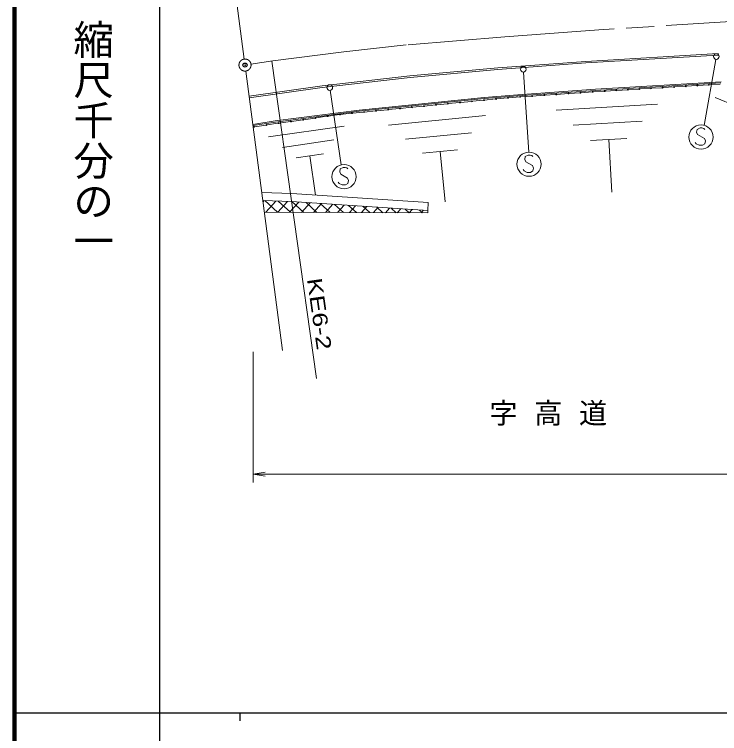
# Model space of a CAD drawing. Units: millimetres, scale not verified. Extents: x 40000 to 680000, y 20000 to 380000.
# Drawn here: x 40000 to 127552, y 202409 to 291622 of the extents above; entities that cross this region are included whole.
import ezdxf
from ezdxf.enums import TextEntityAlignment as Align

# ---------------------------------------------------------------- set-up
doc = ezdxf.new("R2010")
doc.units = ezdxf.units.MM
doc.header["$LTSCALE"] = 1000
doc.header["$PDMODE"] = 32
doc.header["$PDSIZE"] = 500
doc.linetypes.add('CHAIN', pattern=[18.5, 12, -1.5, 3.5, -1.5])
for name, color, linetype, lineweight in [('M-BMK', 2, 'CHAIN', 13), ('M-BMK-OTRS', 5, 'Continuous', 13), ('M-STR-HTXT', 7, 'Continuous', 13), ('M-STR-STRC', 7, 'Continuous', 13), ('M-TTL', 2, 'Continuous', 140), ('M-TTL-BAND', 7, 'Continuous', 25), ('M-WORK', 1, 'Continuous', 13)]:
    doc.layers.add(name, color=color, linetype=linetype, lineweight=lineweight)
doc.layers.add('M-BMK-HTXT', color=7, linetype='Continuous')
doc.layers.add('M-OTRS', color=6, linetype='Continuous')
doc.styles.add('@ＭＳ ゴシック', font='')
doc.styles.add('ＭＳ Ｐゴシック', font='')
doc.styles.get('@ＭＳ ゴシック').set_extended_font_data('@MS Gothic')
doc.styles.get('ＭＳ Ｐゴシック').set_extended_font_data('MS PGothic')

# ---------------------------------------------------------------- blocks, each defined once
blk = doc.blocks.new('open_arrow')
at = {"color": 0, "linetype": 'Continuous', "lineweight": -2}
blk.add_lwpolyline([(7.5, 1.25), (0, 0), (7.5, -1.25)], dxfattribs=at)

msp = doc.modelspace()

# ---------------------------------------------------------------- linework, layer by layer
at = {"layer": 'M-BMK'}
msp.add_lwpolyline([(167562, 292890), (166857, 292846), (146662, 291786), (132906, 290981), (112561, 289697), (100866, 288841), (88656, 287838), (80918, 286986), (72094, 285856), (69372, 285447)], dxfattribs=at)
msp.add_circle((68631, 285335), 750, dxfattribs=at)
at = {"layer": 'M-BMK-OTRS'}
for p, q in [((68534, 286079), (64084, 320381)), ((68728, 284592), (73288, 249917))]:
    msp.add_line(p, q, dxfattribs=at)
at = {"layer": 'M-OTRS'}
msp.add_point((68631, 285335), dxfattribs=at)
at = {"layer": 'M-STR-HTXT'}
for p, q in [((71947, 285834), (77507, 246476)), ((69639, 249770), (69639, 233576)), ((69639, 234576), (267401, 234576))]:
    msp.add_line(p, q, dxfattribs=at)
at = {"layer": 'M-STR-STRC'}
for p, q in [((127083, 286046), (125645, 277857)), ((103206, 284469), (103877, 274549)), ((126173, 282871), (124836, 282792)), ((127610, 282956), (126273, 282877)), ((79204, 282203), (80582, 272973)), ((111738, 282004), (110338, 281907)), ((113238, 282108), (111838, 282011)), ((114675, 282193), (113338, 282114)), ((116113, 282278), (114775, 282199)), ((117550, 282363), (116212, 282284)), ((118987, 282447), (117650, 282369)), ((120424, 282532), (119087, 282453)), ((121861, 282617), (120524, 282538)), ((123299, 282702), (121961, 282623)), ((124736, 282786), (123398, 282708)), ((99747, 281129), (98356, 280991)), ((101238, 281276), (99847, 281138)), ((102738, 281382), (101338, 281285)), ((104238, 281485), (102838, 281388)), ((105738, 281589), (104338, 281492)), ((107238, 281693), (105838, 281596)), ((108738, 281797), (107338, 281700)), ((110238, 281900), (108838, 281804)), ((90802, 280242), (89411, 280104)), ((92293, 280390), (90902, 280252)), ((93784, 280538), (92393, 280400)), ((95275, 280685), (93884, 280548)), ((96766, 280833), (95374, 280695)), ((98256, 280981), (96865, 280843)), ((81858, 279356), (80466, 279218)), ((83348, 279504), (81957, 279366)), ((84839, 279651), (83448, 279514)), ((86330, 279799), (84939, 279661)), ((87821, 279947), (86429, 279809)), ((89312, 280095), (87920, 279957)), ((75805, 278549), (74383, 278344)), ((77325, 278768), (75904, 278563)), ((78846, 278987), (77424, 278782)), ((80367, 279206), (78945, 279001)), ((71242, 277892), (69821, 277687)), ((72763, 278111), (71341, 277906)), ((74284, 278330), (72862, 278125)), ((125121, 277544), (124761, 277364)), ((125361, 277544), (125121, 277544)), ((125601, 277484), (125361, 277544)), ((125721, 277364), (125601, 277484)), ((124761, 277364), (124701, 277004)), ((124701, 277004), (124821, 276704)), ((124821, 276704), (125661, 276224)), ((124641, 275564), (124521, 275744)), ((125661, 276224), (125781, 275924)), ((125781, 275924), (125721, 275564)), ((125001, 275384), (124641, 275564)), ((125421, 275384), (125001, 275384)), ((125721, 275564), (125421, 275384)), ((103414, 274000), (103354, 273640)), ((103774, 274180), (103414, 274000)), ((104014, 274180), (103774, 274180)), ((104254, 274120), (104014, 274180)), ((104374, 274000), (104254, 274120)), ((103354, 273640), (103474, 273340)), ((103474, 273340), (104314, 272860)), ((80449, 272450), (80389, 272090)), ((80809, 272630), (80449, 272450)), ((81049, 272630), (80809, 272630)), ((81289, 272570), (81049, 272630)), ((81409, 272450), (81289, 272570)), ((103294, 272200), (103174, 272380)), ((103654, 272020), (103294, 272200)), ((104374, 272200), (104074, 272020)), ((104314, 272860), (104434, 272560)), ((104434, 272560), (104374, 272200)), ((80389, 272090), (80509, 271790)), ((80509, 271790), (81349, 271310)), ((81349, 271310), (81469, 271010)), ((104074, 272020), (103654, 272020)), ((80329, 270650), (80209, 270830)), ((80689, 270470), (80329, 270650)), ((81109, 270470), (80689, 270470)), ((81409, 270650), (81109, 270470)), ((81469, 271010), (81409, 270650))]:
    msp.add_line(p, q, dxfattribs=at)
for centre, radius in [((127143, 286391), 350), ((103183, 284818), 350), ((79152, 282549), 350), ((124786, 282789), 50), ((126223, 282874), 50), ((110288, 281904), 50), ((111788, 282008), 50), ((113288, 282112), 50), ((114725, 282196), 50), ((116162, 282281), 50), ((117600, 282366), 50), ((119037, 282450), 50), ((120474, 282535), 50), ((121911, 282620), 50), ((123349, 282705), 50), ((98306, 280986), 50), ((99797, 281133), 50), ((101288, 281281), 50), ((102788, 281385), 50), ((104288, 281489), 50), ((105788, 281593), 50), ((107288, 281696), 50), ((108788, 281800), 50), ((89361, 280100), 50), ((90852, 280247), 50), ((92343, 280395), 50), ((93834, 280543), 50), ((95325, 280690), 50), ((96815, 280838), 50), ((80416, 279213), 50), ((81907, 279361), 50), ((83398, 279509), 50), ((84889, 279656), 50), ((86380, 279804), 50), ((87871, 279952), 50), ((74333, 278337), 50), ((75854, 278556), 50), ((77375, 278775), 50), ((78896, 278994), 50), ((69771, 277680), 50), ((71292, 277899), 50), ((72813, 278118), 50), ((125241, 276404), 1500), ((103894, 273040), 1500), ((80929, 271490), 1500)]:
    msp.add_circle(centre, radius, dxfattribs=at)
at = {"layer": 'M-TTL'}
msp.add_line((40000, 380000), (40000, 20000), dxfattribs=at)
at = {"layer": 'M-TTL-BAND'}
for p, q in [((58000, 370000), (58000, 20000)), ((40000, 205000), (579000, 205000)), ((68000, 205000), (68000, 204000))]:
    msp.add_line(p, q, dxfattribs=at)
at = {"layer": 'M-WORK'}
for p, q in [((127371, 286770), (110949, 285794)), ((127383, 286570), (110962, 285595)), ((127383, 286570), (127371, 286770)), ((110949, 285794), (100017, 284980)), ((110962, 285595), (100033, 284781)), ((100017, 284980), (89096, 284005)), ((100033, 284781), (89116, 283806)), ((89096, 284005), (78199, 282751)), ((89116, 283806), (78224, 282553)), ((112145, 282330), (127741, 283264)), ((112155, 282181), (127717, 283112)), ((78199, 282751), (69140, 281461)), ((78224, 282553), (69166, 281263)), ((102496, 281654), (112145, 282330)), ((102507, 281504), (112155, 282181)), ((82803, 279757), (98337, 281321)), ((82820, 279608), (98350, 281171)), ((98337, 281321), (102496, 281654)), ((98350, 281171), (102507, 281504)), ((126985, 281308), (137357, 277083)), ((107256, 279757), (119834, 280499)), ((72381, 278413), (82803, 279757)), ((72403, 278265), (82820, 279608)), ((69599, 277970), (72381, 278413)), ((86439, 277872), (98480, 279065)), ((117940, 278368), (109387, 277863)), ((69619, 277822), (72403, 278265)), ((71550, 276416), (80953, 277770)), ((96744, 276948), (88556, 276137)), ((79665, 276049), (73271, 275128)), ((111518, 275970), (116046, 276237)), ((113782, 276103), (114168, 269562)), ((90674, 274401), (95008, 274830)), ((74993, 273840), (78378, 274328)), ((76685, 274084), (77390, 269194)), ((92841, 274616), (93461, 268354)), ((74443, 269404), (70709, 269531)), ((91387, 268285), (74443, 269404)), ((74393, 268405), (70841, 268526)), ((71025, 268520), (70865, 268344)), ((71074, 268518), (72650, 267078)), ((72470, 268470), (71203, 267084)), ((73916, 268421), (72688, 267078)), ((72768, 268460), (74288, 267072)), ((75334, 268343), (74173, 267072)), ((91321, 267287), (74393, 268405)), ((74465, 268400), (75925, 267065)), ((76739, 268250), (75658, 267067)), ((76222, 268284), (77563, 267059)), ((78145, 268157), (77143, 267061)), ((77980, 268168), (79200, 267053)), ((79550, 268064), (78628, 267055)), ((79738, 268052), (80838, 267046)), ((80955, 267971), (80112, 267049)), ((81495, 267936), (82476, 267040)), ((82360, 267879), (81597, 267043)), ((83766, 267786), (83082, 267038)), ((83253, 267820), (84113, 267034)), ((85171, 267693), (84567, 267032)), ((85011, 267704), (85751, 267027)), ((91321, 267287), (91387, 268285)), ((71030, 267085), (91341, 267005)), ((86576, 267600), (86052, 267026)), ((86768, 267587), (87389, 267021)), ((87982, 267507), (87536, 267020)), ((88526, 267471), (89026, 267014)), ((89387, 267414), (89021, 267014)), ((90284, 267355), (90664, 267008)), ((90792, 267322), (90506, 267009)), ((91341, 267005), (91321, 267287))]:
    msp.add_line(p, q, dxfattribs=at)
msp.add_circle((80416, 279213), 50, dxfattribs=at)

# ---------------------------------------------------------------- block references
at = {"layer": 'M-STR-HTXT', "xscale": 200, "yscale": 200}
msp.add_blockref('open_arrow', (69639, 234576), dxfattribs=at)

# ---------------------------------------------------------------- texts
at = {"layer": 'M-BMK-HTXT', "insert": (98967, 240597), "char_height": 2566, "attachment_point": 7, "style": 'ＭＳ Ｐゴシック'}
msp.add_mtext('\\T1.59;字高道', dxfattribs=at)
at = {"layer": 'M-STR-HTXT', "style": 'ＭＳ Ｐゴシック', "width": 1.35}
msp.add_text('KE6-2', height=1833, rotation=278.042, dxfattribs=at).set_placement((75777, 258723), align=Align.BOTTOM_LEFT)
at = {"layer": 'M-TTL-BAND', "style": '@ＭＳ ゴシック'}
msp.add_text('縮尺千分の一', height=3666, rotation=270, dxfattribs=at).set_placement((49777, 261030), align=Align.MIDDLE_RIGHT)

doc.saveas('drawing.dxf')
